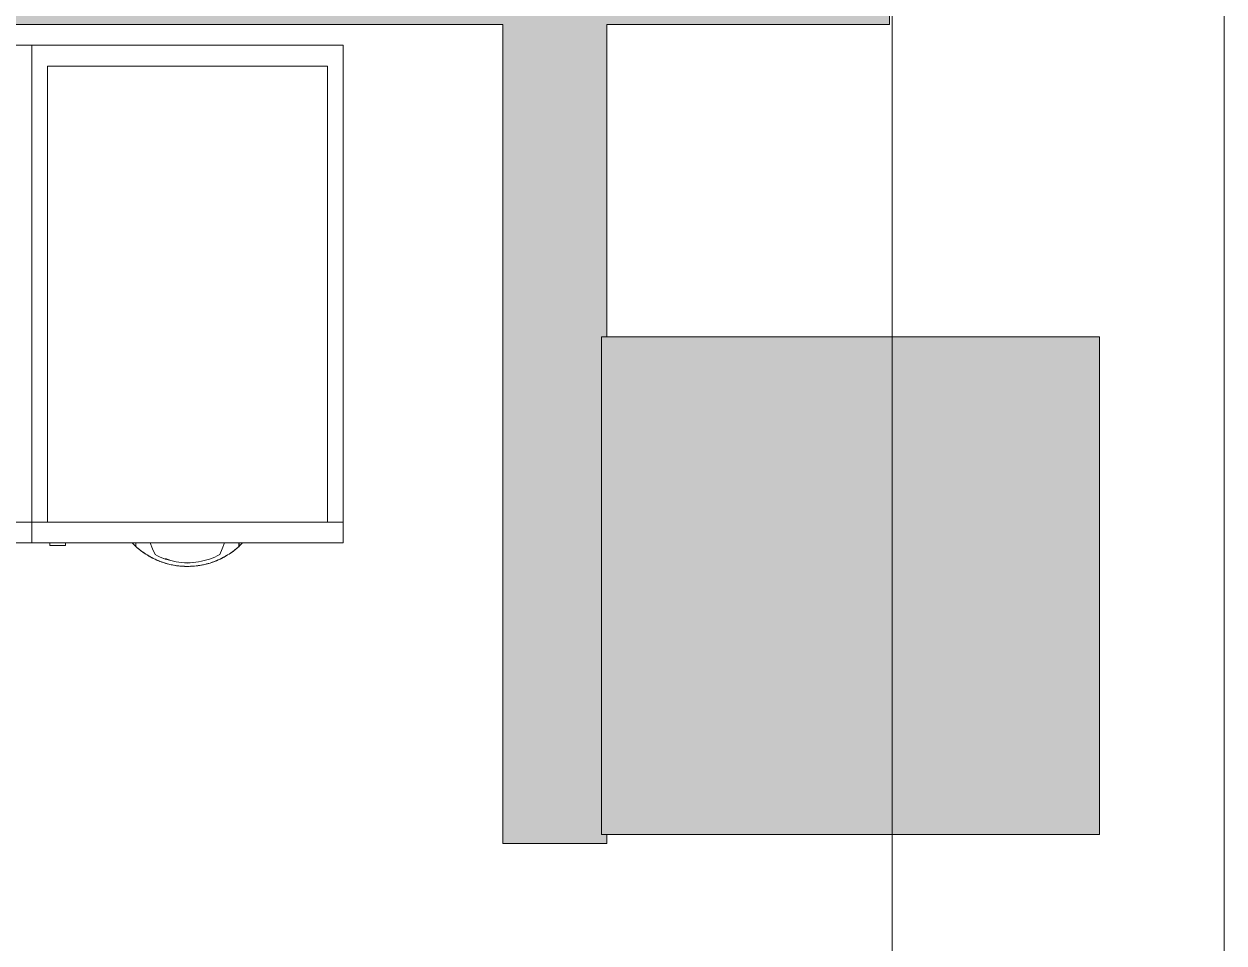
# Model space of a CAD drawing. Header units: inches. Extents: x 0 to 2535, y 0 to 2052.
# Drawn here: x 2469.2 to 2527, y 1338.3 to 1382.6 of the extents above; entities that cross this region are included whole.
import ezdxf

# ---------------------------------------------------------------- set-up
doc = ezdxf.new("R2010")
doc.units = ezdxf.units.IN
doc.header["$MEASUREMENT"] = 0
for name, color, linetype, lineweight in [('A-DETL', 90, 'Continuous', 9), ('A-WALL-PATT', 111, 'Continuous', 13), ('B-CL', 7, 'Continuous', 9), ('CORE', 7, 'Continuous', 9), ('I-FURN', 30, 'Continuous', 9), ('I-FURN-PNLS', 30, 'Continuous', 9), ('I-WALL', 2, 'Continuous', 13), ('S-COLS', 52, 'Continuous', 13), ('Victor Bldg - 7th Floor_LINK_dwg', 8, 'Continuous', 9)]:
    doc.layers.add(name, color=color, linetype=linetype, lineweight=lineweight)

# ---------------------------------------------------------------- blocks, each defined once
blk = doc.blocks.new('Concrete-Rectangular-Column - 24_ x 24_-6972613-Level 07  POWER _ SIGNAL')
at = {"layer": 'S-COLS', "lineweight": 9}
blk.add_hatch(color=7, dxfattribs=at).paths.add_polyline_path([(12, -12), (12, 12), (-12, 12), (-12, -12)], flags=0)
at = {"layer": 'S-COLS', "color": 8, "lineweight": 20}
for p, q in [((12, 12), (-12, 12)), ((-12, 12), (-12, -12)), ((12, -12), (12, 12)), ((-12, -12), (12, -12))]:
    blk.add_line(p, q, dxfattribs=at)
blk = doc.blocks.new('Victor Bldg - 7th Floor_LINK_dwg-6972240-Level 07  POWER _ SIGNAL')
at = {"layer": 'B-CL', "flags": 128}
blk.add_lwpolyline([(2497, 1367.5), (2521, 1367.5), (2521, 1343.5), (2497, 1343.5)], close=True, dxfattribs=at)
at = {"layer": 'CORE', "flags": 128}
blk.add_lwpolyline([(2511, 1343.5), (2511, 1323.5), (2527, 1323.5), (2527, 1387.5), (2511, 1387.5), (2511, 1367.5)], dxfattribs=at)
blk = doc.blocks.new('Zira Wksta 12 - Type 1-V52-Level 07  POWER _ SIGNAL')
at = {"layer": 'I-FURN'}
for p, q in [((-24.173, -89.02), (-24, -89.02)), ((-24.173, -89.02), (-24, -89.02)), ((-24.173, -89.02), (-24, -89.02)), ((-24, -89.013), (-24.167, -89.013)), ((-24, -89.013), (-24.167, -89.013)), ((-24, -89.013), (-24.167, -89.013)), ((-24, -88.896), (-24, -88.843)), ((-24, -88.843), (-24, -88.846)), ((-24, -88.848), (-24, -88.843)), ((-24, -88.843), (-24, -88.846)), ((-24, -88.896), (-24, -88.843)), ((-24, -88.843), (-24, -88.886)), ((-24, -88.846), (-24, -88.886)), ((-24, -88.846), (-24, -88.855)), ((-24, -88.859), (-24, -88.848)), ((-24, -88.855), (-24, -88.869)), ((-24, -88.876), (-24, -88.859)), ((-24, -88.869), (-24, -88.886)), ((-24, -88.896), (-24, -88.876)), ((-24, -88.886), (-24, -88.918)), ((-24, -88.886), (-24, -88.918)), ((-24, -88.886), (-24, -88.988)), ((-24, -88.988), (-24, -88.896)), ((-24, -88.988), (-24, -88.896)), ((-24, -88.988), (-24, -88.896)), ((-24, -88.918), (-24, -88.952)), ((-24, -88.918), (-24, -88.952)), ((-24, -88.952), (-24, -88.988)), ((-24, -88.952), (-24, -88.988)), ((-24, -89.02), (-24, -88.988)), ((-24, -88.988), (-24, -89.013)), ((-24, -89.02), (-24, -88.988)), ((-24, -88.988), (-24, -89.013)), ((-24, -89.02), (-24, -88.988)), ((-24, -88.988), (-24, -89.013)), ((-24, -89.02), (-24, -89.709)), ((-24, -89.361), (-24, -89.02)), ((-24, -89.02), (-24, -89.364)), ((-24, -89.361), (-24, -89.02)), ((-24, -89.02), (-24, -89.709)), ((-24, -89.361), (-24, -89.02)), ((-24, -89.709), (-24, -89.364)), ((-24, -89.364), (-24, -89.709)), ((-24, -89.709), (-24, -89.364)), ((-24, -89.709), (-24, -89.364)), ((-24.561, -89.941), (-24.281, -89.825)), ((-24.561, -89.941), (-24.281, -89.825)), ((-24.561, -89.941), (-24.281, -89.825)), ((-24.281, -89.825), (-24, -89.709)), ((-24.281, -89.825), (-24, -89.709)), ((-24.281, -89.825), (-24, -89.709)), ((-24.281, -93.175), (-24.561, -93.059)), ((-24.281, -93.175), (-24.561, -93.059)), ((-24.281, -93.175), (-24.561, -93.059)), ((-24, -93.291), (-24.281, -93.175)), ((-24, -93.291), (-24.281, -93.175)), ((-24, -93.291), (-24.281, -93.175)), ((-24, -93.636), (-24, -93.291)), ((-24, -93.291), (-24, -93.98)), ((-24, -93.636), (-24, -93.291)), ((-24, -93.291), (-24, -93.636)), ((-24, -93.636), (-24, -93.291)), ((-24, -93.291), (-24, -93.98)), ((-24, -93.636), (-24, -93.98)), ((-24, -93.98), (-24, -93.639)), ((-24, -93.98), (-24, -93.639)), ((-24, -93.98), (-24, -93.639)), ((-24, -93.98), (-24.173, -93.98)), ((-24, -93.98), (-24.173, -93.98)), ((-24, -93.98), (-24.173, -93.98)), ((-24.167, -93.987), (-24, -93.987)), ((-24.167, -93.987), (-24, -93.987)), ((-24.167, -93.987), (-24, -93.987)), ((-24, -94.012), (-24, -93.98)), ((-24, -94.012), (-24, -93.98)), ((-24, -94.012), (-24, -93.98)), ((-24, -93.987), (-24, -94.012)), ((-24, -93.987), (-24, -94.012)), ((-24, -93.987), (-24, -94.012)), ((-24, -94.012), (-24, -94.114)), ((-24, -94.104), (-24, -94.012)), ((-24, -94.012), (-24, -94.114)), ((-24, -94.059), (-24, -94.012)), ((-24, -94.012), (-24, -94.114)), ((-24, -94.104), (-24, -94.012)), ((-24, -94.104), (-24, -94.059)), ((-24, -94.157), (-24, -94.104)), ((-24, -94.157), (-24, -94.104)), ((-24, -94.157), (-24, -94.104)), ((-24, -94.114), (-24, -94.131)), ((-24, -94.114), (-24, -94.157)), ((-24, -94.114), (-24, -94.157)), ((-24, -94.131), (-24, -94.145)), ((-24, -94.145), (-24, -94.157))]:
    blk.add_line(p, q, dxfattribs=at)
at = {"layer": 'I-FURN', "flags": 128}
for points in [[(-24, -89.709), (-24.281, -89.825), (-24.561, -89.941)], [(-24, -89.709), (-24.281, -89.825), (-24.561, -89.941)], [(-24, -89.709), (-24.281, -89.825), (-24.561, -89.941)], [(-24.561, -93.059), (-24.281, -93.175), (-24, -93.291)], [(-24.561, -93.059), (-24.281, -93.175), (-24, -93.291)], [(-24.561, -93.059), (-24.281, -93.175), (-24, -93.291)]]:
    blk.add_lwpolyline(points, dxfattribs=at)
at = {"layer": 'I-FURN'}
for start, end in [(137.02895, 137.70289), (137.02895, 137.70289), (137.02895, 137.70289), (137.03852, 137.56704), (137.03852, 137.56704), (137.03852, 137.56704), (222.29711, 222.97105), (222.29711, 222.97105), (222.29711, 222.97105), (222.43296, 222.96148), (222.43296, 222.96148), (222.43296, 222.96148)]:
    blk.add_arc((-21.447, -91.5), 3.685, start, end, dxfattribs=at)
for points, knots in [([(-24.173, -93.98), (-24.325, -93.813), (-24.599, -93.45), (-24.903, -92.839), (-25.09, -92.181), (-25.174, -91.273), (-25.004, -90.364), (-24.598, -89.55), (-24.325, -89.187), (-24.173, -89.02)], [0, 0, 0, 0, 0.125, 0.25, 0.375, 0.5, 0.75, 0.875, 1, 1, 1, 1]), ([(-24.173, -93.98), (-24.325, -93.813), (-24.599, -93.45), (-24.903, -92.839), (-25.09, -92.181), (-25.174, -91.273), (-25.004, -90.364), (-24.598, -89.55), (-24.325, -89.187), (-24.173, -89.02)], [0, 0, 0, 0, 0.125, 0.25, 0.375, 0.5, 0.75, 0.875, 1, 1, 1, 1]), ([(-24, -88.843), (-24.001, -88.843), (-24.002, -88.844), (-24.004, -88.847), (-24.007, -88.849), (-24.009, -88.851), (-24.012, -88.855), (-24.016, -88.858), (-24.019, -88.861), (-24.023, -88.865), (-24.027, -88.869), (-24.032, -88.873), (-24.041, -88.882), (-24.048, -88.89), (-24.055, -88.896)], [0, 0, 0, 0, 0.125, 0.1875, 0.25, 0.3125, 0.375, 0.4375, 0.5, 0.5625, 0.625, 0.6875, 0.75, 1, 1, 1, 1]), ([(-24, -88.843), (-24.001, -88.843), (-24.002, -88.844), (-24.004, -88.847), (-24.007, -88.849), (-24.009, -88.851), (-24.012, -88.855), (-24.016, -88.858), (-24.019, -88.861), (-24.023, -88.865), (-24.027, -88.869), (-24.032, -88.873), (-24.041, -88.882), (-24.048, -88.89), (-24.055, -88.896)], [0, 0, 0, 0, 0.125, 0.1875, 0.25, 0.3125, 0.375, 0.4375, 0.5, 0.5625, 0.625, 0.6875, 0.75, 1, 1, 1, 1]), ([(-24, -88.843), (-24.001, -88.843), (-24.002, -88.844), (-24.004, -88.847), (-24.007, -88.849), (-24.009, -88.851), (-24.012, -88.855), (-24.016, -88.858), (-24.019, -88.861), (-24.023, -88.865), (-24.027, -88.869), (-24.032, -88.873), (-24.041, -88.882), (-24.048, -88.89), (-24.055, -88.896)], [0, 0, 0, 0, 0.125, 0.1875, 0.25, 0.3125, 0.375, 0.4375, 0.5, 0.5625, 0.625, 0.6875, 0.75, 1, 1, 1, 1]), ([(-24.045, -88.886), (-24.039, -88.881), (-24.031, -88.873), (-24.021, -88.863), (-24.016, -88.858), (-24.012, -88.854), (-24.009, -88.851), (-24.007, -88.849), (-24.004, -88.847), (-24.003, -88.845), (-24.001, -88.844), (-24, -88.843), (-24, -88.843)], [0, 0, 0, 0, 0.25, 0.375, 0.5, 0.5625, 0.625, 0.6875, 0.75, 0.8125, 0.875, 1, 1, 1, 1]), ([(-24.045, -88.886), (-24.039, -88.881), (-24.031, -88.873), (-24.021, -88.863), (-24.016, -88.858), (-24.012, -88.854), (-24.009, -88.851), (-24.007, -88.849), (-24.004, -88.847), (-24.003, -88.845), (-24.001, -88.844), (-24, -88.843), (-24, -88.843)], [0, 0, 0, 0, 0.25, 0.375, 0.5, 0.5625, 0.625, 0.6875, 0.75, 0.8125, 0.875, 1, 1, 1, 1]), ([(-24.045, -88.886), (-24.039, -88.881), (-24.031, -88.873), (-24.021, -88.863), (-24.016, -88.858), (-24.012, -88.854), (-24.009, -88.851), (-24.007, -88.849), (-24.004, -88.847), (-24.003, -88.845), (-24.001, -88.844), (-24, -88.843), (-24, -88.843)], [0, 0, 0, 0, 0.25, 0.375, 0.5, 0.5625, 0.625, 0.6875, 0.75, 0.8125, 0.875, 1, 1, 1, 1]), ([(-24.173, -93.98), (-24.325, -93.813), (-24.599, -93.45), (-24.903, -92.839), (-25.09, -92.181), (-25.174, -91.273), (-25.004, -90.364), (-24.7, -89.754), (-24.581, -89.561)], [0, 0, 0, 0, 0.125, 0.25, 0.375, 0.5, 0.75, 0.875, 0.875, 0.875, 0.875]), ([(-24.672, -89.717), (-24.727, -89.817), (-24.79, -89.945), (-24.846, -90.076), (-24.856, -90.102)], [0.15929421, 0.15929421, 0.15929421, 0.15929421, 0.22222222, 0.23760808, 0.23760808, 0.23760808, 0.23760808]), ([(-24.672, -89.717), (-24.727, -89.817), (-24.79, -89.945), (-24.846, -90.076), (-24.856, -90.102)], [0.15929421, 0.15929421, 0.15929421, 0.15929421, 0.22222222, 0.23760808, 0.23760808, 0.23760808, 0.23760808]), ([(-24.672, -89.717), (-24.727, -89.817), (-24.79, -89.945), (-24.846, -90.076), (-24.856, -90.102)], [0.15929421, 0.15929421, 0.15929421, 0.15929421, 0.22222222, 0.23760808, 0.23760808, 0.23760808, 0.23760808]), ([(-24.945, -90.34), (-24.973, -90.425), (-25.009, -90.551), (-25.04, -90.679), (-25.049, -90.72)], [0.28408999, 0.28408999, 0.28408999, 0.28408999, 0.33333333, 0.35626869, 0.35626869, 0.35626869, 0.35626869]), ([(-24.945, -90.34), (-24.973, -90.425), (-25.009, -90.551), (-25.04, -90.679), (-25.049, -90.72)], [0.28408999, 0.28408999, 0.28408999, 0.28408999, 0.33333333, 0.35626869, 0.35626869, 0.35626869, 0.35626869]), ([(-24.945, -90.34), (-24.973, -90.425), (-25.009, -90.551), (-25.04, -90.679), (-25.049, -90.72)], [0.28408999, 0.28408999, 0.28408999, 0.28408999, 0.33333333, 0.35626869, 0.35626869, 0.35626869, 0.35626869]), ([(-25.096, -90.982), (-25.106, -91.054), (-25.12, -91.181), (-25.127, -91.308), (-25.128, -91.364)], [0.40506916, 0.40506916, 0.40506916, 0.40506916, 0.44444444, 0.47528072, 0.47528072, 0.47528072, 0.47528072]), ([(-25.096, -90.982), (-25.106, -91.054), (-25.12, -91.181), (-25.127, -91.308), (-25.128, -91.364)], [0.40506916, 0.40506916, 0.40506916, 0.40506916, 0.44444444, 0.47528072, 0.47528072, 0.47528072, 0.47528072]), ([(-25.096, -90.982), (-25.106, -91.054), (-25.12, -91.181), (-25.127, -91.308), (-25.128, -91.364)], [0.40506916, 0.40506916, 0.40506916, 0.40506916, 0.44444444, 0.47528072, 0.47528072, 0.47528072, 0.47528072]), ([(-25.049, -92.28), (-25.04, -92.321), (-25.009, -92.448), (-24.976, -92.577), (-24.951, -92.663)], [0.6437238, 0.6437238, 0.6437238, 0.6437238, 0.66666667, 0.71588521, 0.71588521, 0.71588521, 0.71588521]), ([(-25.049, -92.28), (-25.04, -92.321), (-25.009, -92.448), (-24.976, -92.577), (-24.951, -92.663)], [0.6437238, 0.6437238, 0.6437238, 0.6437238, 0.66666667, 0.71588521, 0.71588521, 0.71588521, 0.71588521]), ([(-25.049, -92.28), (-25.04, -92.321), (-25.009, -92.448), (-24.976, -92.577), (-24.951, -92.663)], [0.6437238, 0.6437238, 0.6437238, 0.6437238, 0.66666667, 0.71588521, 0.71588521, 0.71588521, 0.71588521]), ([(-24.857, -92.898), (-24.808, -93.017), (-24.751, -93.149), (-24.678, -93.27), (-24.671, -93.282)], [0.76237976, 0.76237976, 0.76237976, 0.76237976, 0.83333333, 0.84063549, 0.84063549, 0.84063549, 0.84063549]), ([(-24.857, -92.898), (-24.808, -93.017), (-24.751, -93.149), (-24.678, -93.27), (-24.671, -93.282)], [0.76237976, 0.76237976, 0.76237976, 0.76237976, 0.83333333, 0.84063549, 0.84063549, 0.84063549, 0.84063549]), ([(-24.857, -92.898), (-24.808, -93.017), (-24.751, -93.149), (-24.678, -93.27), (-24.671, -93.282)], [0.76237976, 0.76237976, 0.76237976, 0.76237976, 0.83333333, 0.84063549, 0.84063549, 0.84063549, 0.84063549]), ([(-24.055, -94.104), (-24.048, -94.11), (-24.039, -94.119), (-24.029, -94.129), (-24.023, -94.135), (-24.019, -94.139), (-24.016, -94.142), (-24.012, -94.145), (-24.009, -94.149), (-24.007, -94.151), (-24.004, -94.153), (-24.002, -94.156), (-24.001, -94.157), (-24, -94.157)], [0, 0, 0, 0, 0.25, 0.375, 0.4375, 0.5, 0.5625, 0.625, 0.6875, 0.75, 0.8125, 0.875, 1, 1, 1, 1]), ([(-24.055, -94.104), (-24.048, -94.11), (-24.039, -94.119), (-24.029, -94.129), (-24.023, -94.135), (-24.019, -94.139), (-24.016, -94.142), (-24.012, -94.145), (-24.009, -94.149), (-24.007, -94.151), (-24.004, -94.153), (-24.002, -94.156), (-24.001, -94.157), (-24, -94.157)], [0, 0, 0, 0, 0.25, 0.375, 0.4375, 0.5, 0.5625, 0.625, 0.6875, 0.75, 0.8125, 0.875, 1, 1, 1, 1]), ([(-24.055, -94.104), (-24.048, -94.11), (-24.039, -94.119), (-24.029, -94.129), (-24.023, -94.135), (-24.019, -94.139), (-24.016, -94.142), (-24.012, -94.145), (-24.009, -94.149), (-24.007, -94.151), (-24.004, -94.153), (-24.002, -94.156), (-24.001, -94.157), (-24, -94.157)], [0, 0, 0, 0, 0.25, 0.375, 0.4375, 0.5, 0.5625, 0.625, 0.6875, 0.75, 0.8125, 0.875, 1, 1, 1, 1]), ([(-24, -94.157), (-24, -94.157), (-24.001, -94.156), (-24.003, -94.155), (-24.004, -94.153), (-24.007, -94.151), (-24.009, -94.149), (-24.012, -94.146), (-24.015, -94.143), (-24.018, -94.14), (-24.021, -94.137), (-24.025, -94.133), (-24.032, -94.126), (-24.039, -94.119), (-24.045, -94.114)], [0, 0, 0, 0, 0.125, 0.1875, 0.25, 0.3125, 0.375, 0.4375, 0.5, 0.5625, 0.625, 0.6875, 0.75, 1, 1, 1, 1]), ([(-24, -94.157), (-24, -94.157), (-24.001, -94.156), (-24.003, -94.155), (-24.004, -94.153), (-24.007, -94.151), (-24.009, -94.149), (-24.012, -94.146), (-24.015, -94.143), (-24.018, -94.14), (-24.021, -94.137), (-24.025, -94.133), (-24.032, -94.126), (-24.039, -94.119), (-24.045, -94.114)], [0, 0, 0, 0, 0.125, 0.1875, 0.25, 0.3125, 0.375, 0.4375, 0.5, 0.5625, 0.625, 0.6875, 0.75, 1, 1, 1, 1]), ([(-24, -94.157), (-24, -94.157), (-24.001, -94.156), (-24.003, -94.155), (-24.004, -94.153), (-24.007, -94.151), (-24.009, -94.149), (-24.012, -94.146), (-24.015, -94.143), (-24.018, -94.14), (-24.021, -94.137), (-24.025, -94.133), (-24.032, -94.126), (-24.039, -94.119), (-24.045, -94.114)], [0, 0, 0, 0, 0.125, 0.1875, 0.25, 0.3125, 0.375, 0.4375, 0.5, 0.5625, 0.625, 0.6875, 0.75, 1, 1, 1, 1])]:
    blk.add_open_spline(points, degree=3, knots=knots, dxfattribs=at)
for points in [[(-24.581, -89.561), (-24.462, -89.369), (-24.325, -89.187), (-24.173, -89.02)], [(-24.167, -89.013), (-24.303, -89.162), (-24.427, -89.322), (-24.537, -89.492)], [(-24.167, -89.013), (-24.303, -89.162), (-24.427, -89.322), (-24.537, -89.492)], [(-24.167, -89.013), (-24.303, -89.162), (-24.427, -89.322), (-24.537, -89.492)], [(-24.055, -88.896), (-24.069, -88.911), (-24.099, -88.941), (-24.129, -88.972), (-24.144, -88.988)], [(-24.055, -88.896), (-24.069, -88.911), (-24.099, -88.941), (-24.129, -88.972), (-24.144, -88.988)], [(-24.055, -88.896), (-24.069, -88.911), (-24.099, -88.941), (-24.129, -88.972), (-24.144, -88.988)], [(-24.143, -88.988), (-24.132, -88.976), (-24.11, -88.953), (-24.077, -88.918), (-24.055, -88.897), (-24.045, -88.886)], [(-24.143, -88.988), (-24.132, -88.976), (-24.11, -88.953), (-24.077, -88.918), (-24.055, -88.897), (-24.045, -88.886)], [(-24.143, -88.988), (-24.132, -88.976), (-24.11, -88.953), (-24.077, -88.918), (-24.055, -88.897), (-24.045, -88.886)], [(-24.586, -89.569), (-24.616, -89.618), (-24.644, -89.667), (-24.672, -89.717)], [(-24.586, -89.569), (-24.616, -89.618), (-24.644, -89.667), (-24.672, -89.717)], [(-24.586, -89.569), (-24.616, -89.618), (-24.644, -89.667), (-24.672, -89.717)], [(-24.561, -89.941), (-24.732, -90.259), (-24.969, -90.951), (-24.969, -92.05), (-24.732, -92.742), (-24.561, -93.059)], [(-24.561, -89.941), (-24.732, -90.259), (-24.969, -90.951), (-24.969, -92.05), (-24.732, -92.742), (-24.561, -93.059)], [(-24.561, -89.941), (-24.732, -90.259), (-24.969, -90.951), (-24.969, -92.05), (-24.732, -92.742), (-24.561, -93.059)], [(-24.894, -90.198), (-24.912, -90.245), (-24.929, -90.292), (-24.944, -90.34)], [(-24.894, -90.198), (-24.912, -90.245), (-24.929, -90.292), (-24.944, -90.34)], [(-24.894, -90.198), (-24.912, -90.245), (-24.929, -90.292), (-24.944, -90.34)], [(-24.856, -90.102), (-24.867, -90.127), (-24.877, -90.153), (-24.887, -90.179)], [(-24.856, -90.102), (-24.867, -90.127), (-24.877, -90.153), (-24.887, -90.179)], [(-24.856, -90.102), (-24.867, -90.127), (-24.877, -90.153), (-24.887, -90.179)], [(-24.778, -90.436), (-24.719, -90.266), (-24.647, -90.1), (-24.561, -89.941)], [(-24.778, -90.436), (-24.719, -90.266), (-24.647, -90.1), (-24.561, -89.941)], [(-24.778, -90.436), (-24.719, -90.266), (-24.647, -90.1), (-24.561, -89.941)], [(-25.049, -90.72), (-25.056, -90.756), (-25.064, -90.793), (-25.071, -90.829)], [(-25.049, -90.72), (-25.056, -90.756), (-25.064, -90.793), (-25.071, -90.829)], [(-25.049, -90.72), (-25.056, -90.756), (-25.064, -90.793), (-25.071, -90.829)], [(-24.91, -90.961), (-24.881, -90.783), (-24.822, -90.613), (-24.757, -90.445)], [(-24.91, -90.961), (-24.881, -90.783), (-24.822, -90.613), (-24.757, -90.445)], [(-24.91, -90.961), (-24.881, -90.783), (-24.822, -90.613), (-24.757, -90.445)], [(-25.129, -91.365), (-25.133, -91.455), (-25.132, -91.545), (-25.127, -91.634)], [(-25.129, -91.365), (-25.133, -91.455), (-25.132, -91.545), (-25.127, -91.634)], [(-25.129, -91.365), (-25.133, -91.455), (-25.132, -91.545), (-25.127, -91.634)], [(-25.075, -90.856), (-25.083, -90.898), (-25.09, -90.94), (-25.096, -90.983)], [(-25.075, -90.856), (-25.083, -90.898), (-25.09, -90.94), (-25.096, -90.983)], [(-25.075, -90.856), (-25.083, -90.898), (-25.09, -90.94), (-25.096, -90.983)], [(-24.955, -91.5), (-24.955, -91.319), (-24.949, -91.136), (-24.91, -90.961)], [(-24.955, -91.5), (-24.955, -91.319), (-24.949, -91.136), (-24.91, -90.961)], [(-24.955, -91.5), (-24.955, -91.319), (-24.949, -91.136), (-24.91, -90.961)], [(-25.129, -91.635), (-25.125, -91.763), (-25.111, -91.89), (-25.092, -92.016)], [(-25.129, -91.635), (-25.125, -91.763), (-25.111, -91.89), (-25.092, -92.016)], [(-25.129, -91.635), (-25.125, -91.763), (-25.111, -91.89), (-25.092, -92.016)], [(-24.91, -92.039), (-24.94, -91.861), (-24.965, -91.678), (-24.971, -91.496)], [(-24.91, -92.039), (-24.94, -91.861), (-24.965, -91.678), (-24.971, -91.496)], [(-24.91, -92.039), (-24.94, -91.861), (-24.965, -91.678), (-24.971, -91.496)], [(-25.095, -92.017), (-25.089, -92.06), (-25.082, -92.102), (-25.075, -92.144)], [(-25.095, -92.017), (-25.089, -92.06), (-25.082, -92.102), (-25.075, -92.144)], [(-25.095, -92.017), (-25.089, -92.06), (-25.082, -92.102), (-25.075, -92.144)], [(-25.07, -92.17), (-25.064, -92.207), (-25.056, -92.243), (-25.048, -92.28)], [(-25.07, -92.17), (-25.064, -92.207), (-25.056, -92.243), (-25.048, -92.28)], [(-25.07, -92.17), (-25.064, -92.207), (-25.056, -92.243), (-25.048, -92.28)], [(-24.778, -92.564), (-24.836, -92.393), (-24.875, -92.218), (-24.91, -92.039)], [(-24.778, -92.564), (-24.836, -92.393), (-24.875, -92.218), (-24.91, -92.039)], [(-24.778, -92.564), (-24.836, -92.393), (-24.875, -92.218), (-24.91, -92.039)], [(-24.945, -92.66), (-24.929, -92.708), (-24.913, -92.755), (-24.896, -92.803)], [(-24.945, -92.66), (-24.929, -92.708), (-24.913, -92.755), (-24.896, -92.803)], [(-24.945, -92.66), (-24.929, -92.708), (-24.913, -92.755), (-24.896, -92.803)], [(-24.887, -92.821), (-24.877, -92.847), (-24.867, -92.872), (-24.857, -92.898)], [(-24.887, -92.821), (-24.877, -92.847), (-24.867, -92.872), (-24.857, -92.898)], [(-24.887, -92.821), (-24.877, -92.847), (-24.867, -92.872), (-24.857, -92.898)], [(-24.561, -93.059), (-24.647, -92.9), (-24.719, -92.734), (-24.778, -92.564)], [(-24.561, -93.059), (-24.647, -92.9), (-24.719, -92.734), (-24.778, -92.564)], [(-24.561, -93.059), (-24.647, -92.9), (-24.719, -92.734), (-24.778, -92.564)], [(-24.672, -93.283), (-24.645, -93.333), (-24.614, -93.381), (-24.582, -93.428)], [(-24.672, -93.283), (-24.645, -93.333), (-24.614, -93.381), (-24.582, -93.428)], [(-24.672, -93.283), (-24.645, -93.333), (-24.614, -93.381), (-24.582, -93.428)], [(-24.537, -93.508), (-24.427, -93.678), (-24.303, -93.838), (-24.167, -93.987)], [(-24.537, -93.508), (-24.427, -93.678), (-24.303, -93.838), (-24.167, -93.987)], [(-24.537, -93.508), (-24.427, -93.678), (-24.303, -93.838), (-24.167, -93.987)], [(-24.144, -94.012), (-24.129, -94.028), (-24.099, -94.059), (-24.069, -94.089), (-24.055, -94.104)], [(-24.144, -94.012), (-24.129, -94.028), (-24.099, -94.059), (-24.069, -94.089), (-24.055, -94.104)], [(-24.144, -94.012), (-24.129, -94.028), (-24.099, -94.059), (-24.069, -94.089), (-24.055, -94.104)], [(-24.045, -94.114), (-24.055, -94.103), (-24.077, -94.082), (-24.11, -94.047), (-24.132, -94.024), (-24.143, -94.012)], [(-24.045, -94.114), (-24.055, -94.103), (-24.077, -94.082), (-24.11, -94.047), (-24.132, -94.024), (-24.143, -94.012)], [(-24.045, -94.114), (-24.055, -94.103), (-24.077, -94.082), (-24.11, -94.047), (-24.132, -94.024), (-24.143, -94.012)]]:
    blk.add_open_spline(points, degree=3, dxfattribs=at)
at = {"layer": 'I-FURN-PNLS'}
for p, q in [((-24, -36), (-24, -84)), ((-24, -36), (-24, -84)), ((-24, -84), (-24, -36)), ((-24, -36), (-24, -84)), ((-24, -84), (-24, -36)), ((0, -84), (0, -36)), ((0, -84), (0, -36)), ((0, -36), (0, -84)), ((0, -84), (0, -36)), ((0, -36), (0, -84)), ((-23, -84), (-23, -83.25)), ((-23, -83.25), (-23, -84)), ((-23, -83.25), (-23, -84)), ((-23, -84), (-23, -83.25)), ((0, -84), (-24, -84)), ((-24, -84), (-24, -99)), ((-24, -84), (-24, -99)), ((0, -84), (-24, -84)), ((-24, -84), (0, -84)), ((-24, -99), (-24, -84)), ((-24, -84), (-24, -89.02)), ((-24, -99), (-24, -84)), ((-23, -84), (-24, -84)), ((-24, -84), (-23, -84)), ((-24, -84), (-24, -84.985)), ((-24, -89.02), (-24, -84)), ((-24, -84), (-24, -89.02)), ((-24, -89.02), (-24, -84)), ((-23, -84), (-24, -84)), ((-24, -84), (-23, -84)), ((-23, -84), (-24, -84)), ((-24, -84), (-23, -84)), ((-24, -84), (-24, -84.985)), ((-23, -84), (-24, -84)), ((-24, -84), (-23, -84)), ((-24, -84.985), (-24, -84)), ((-24, -84), (0, -84)), ((-24, -84), (0, -84)), ((0, -84), (-24, -84)), ((-24, -84), (-23, -84)), ((-23, -84), (-24, -84)), ((-23, -84), (-23, -99)), ((-23, -84.75), (-23, -84)), ((-23, -84), (-23, -84.75)), ((-23, -84.75), (-23, -84)), ((-23, -84), (-23, -84.75)), ((-23, -84.75), (-23, -84)), ((-23, -84.75), (-23, -84)), ((-23, -84), (-23, -99)), ((0, -84), (-23, -84)), ((-23, -84), (-23, -84.75)), ((-23, -84.75), (-23, -84)), ((-23, -84), (0, -84)), ((-23, -84), (0, -84)), ((0, -84), (-23, -84)), ((0, -99), (0, -84)), ((0, -99), (0, -84)), ((0, -84), (0, -99)), ((0, -99), (0, -84)), ((0, -84), (0, -99)), ((-24, -84.875), (-24.125, -84.875)), ((-24.125, -85.625), (-24.125, -84.875)), ((-24.125, -84.875), (-24.125, -84.985)), ((-24.125, -84.985), (-24.125, -85.515)), ((-24, -84.985), (-24, -84.875)), ((-24, -84.875), (-24, -84.925)), ((-24, -84.925), (-24, -84.985)), ((-24, -84.985), (-24, -85.515)), ((-24, -84.985), (-24, -85.515)), ((-24, -85.515), (-24, -84.985)), ((-24, -85.515), (-24, -84.985)), ((-24, -84.985), (-24, -85.25)), ((-1, -84.75), (-23, -84.75)), ((-23, -84.75), (-23, -98.25)), ((-23, -98.25), (-23, -84.75)), ((-23, -84.75), (-1, -84.75)), ((-23, -98.25), (-23, -84.75)), ((-23, -84.75), (-23, -98.25)), ((-23, -98.25), (-23, -84.75)), ((-23, -84.75), (-23, -98.25)), ((-23, -98.25), (-23, -84.75)), ((-23, -98.25), (-23, -84.75)), ((-23, -84.75), (-1, -84.75)), ((-1, -84.75), (-23, -84.75)), ((-1, -98.25), (-1, -84.75)), ((-1, -84.75), (-1, -98.25)), ((-1, -84.75), (-1, -98.25)), ((-1, -98.25), (-1, -84.75)), ((-24.125, -85.515), (-24.125, -85.625)), ((-24, -85.25), (-24, -85.347)), ((-24, -85.347), (-24, -85.515)), ((-24, -85.515), (-24, -89.02)), ((-24, -85.515), (-24, -89.02)), ((-24, -89.02), (-24, -85.515)), ((-24, -85.625), (-24, -85.515)), ((-24, -85.515), (-24, -85.625)), ((-24.125, -85.625), (-24, -85.625)), ((-24, -89.02), (-24, -89.709)), ((-24, -89.02), (-24, -89.709)), ((-24, -89.709), (-24, -89.02)), ((-24, -89.02), (-24, -89.709)), ((-24, -89.709), (-24, -89.02)), ((-24, -89.02), (-24, -89.709)), ((-24, -89.709), (-24, -89.02)), ((-24, -89.709), (-24, -93.291)), ((-24, -89.709), (-24, -93.291)), ((-24, -93.291), (-24, -89.709)), ((-24, -89.709), (-24, -93.291)), ((-24, -93.291), (-24, -89.709)), ((-24, -89.709), (-24, -93.291)), ((-24, -93.291), (-24, -89.709)), ((-24, -93.291), (-24, -93.98)), ((-24, -93.291), (-24, -93.98)), ((-24, -93.98), (-24, -93.291)), ((-24, -93.291), (-24, -93.98)), ((-24, -93.98), (-24, -93.291)), ((-24, -93.291), (-24, -93.98)), ((-24, -93.98), (-24, -93.291)), ((-24, -93.98), (-24, -99)), ((-24, -93.98), (-24, -99)), ((-24, -99), (-24, -93.98)), ((-24, -93.98), (-24, -99)), ((-24, -99), (-24, -93.98)), ((-24, -93.98), (-24, -99)), ((-24, -99), (-24, -93.98)), ((-23, -98.25), (-1, -98.25)), ((-1, -98.25), (-23, -98.25)), ((-23, -99), (-23, -98.25)), ((-23, -98.25), (-23, -99)), ((-23, -99), (-23, -98.25)), ((-23, -98.25), (-23, -99)), ((-23, -99), (-23, -98.25)), ((-23, -99), (-23, -98.25)), ((-1, -98.25), (-23, -98.25)), ((-23, -98.25), (-23, -99)), ((-23, -99), (-23, -98.25)), ((-23, -98.25), (-1, -98.25)), ((-24, -99), (0, -99)), ((-24, -99), (0, -99)), ((0, -99), (-24, -99)), ((-24, -99), (-23, -99)), ((-24, -99), (-23, -99)), ((-24, -99), (-23, -99)), ((-24, -99), (-23, -99)), ((-24, -99), (-23, -99)), ((-24, -99), (-23, -99)), ((-24, -99), (-23, -99)), ((-23, -99), (-24, -99)), ((-23, -99), (0, -99)), ((0, -99), (-23, -99))]:
    blk.add_line(p, q, dxfattribs=at)

msp = doc.modelspace()

# ---------------------------------------------------------------- hatches: boundary and pattern name
at = {"layer": 'A-WALL-PATT', "lineweight": 9}
for points in [[(2492.252, 1382.567), (2510.882, 1382.567), (2510.882, 1387.567), (2310.632, 1387.567), (2310.632, 1382.567), (2487.469, 1382.567)], [(2497, 1343.067), (2497.252, 1343.067), (2497.252, 1343.5), (2497, 1343.5), (2497, 1367.5), (2497.252, 1367.5), (2497.252, 1382.567), (2492.252, 1382.567), (2492.252, 1343.067)]]:
    msp.add_hatch(color=7, dxfattribs=at).paths.add_polyline_path(points, flags=0)

# ---------------------------------------------------------------- linework, layer by layer
at = {"layer": 'A-DETL'}
msp.add_line((2511, 479.5), (2511, 2021.5), dxfattribs=at)
at = {"layer": 'I-WALL', "color": 8, "lineweight": 20}
for p, q in [((2510.882, 1382.567), (2510.882, 1387.567)), ((2310.632, 1382.567), (2492.252, 1382.567)), ((2492.252, 1382.567), (2492.252, 1343.067)), ((2497.252, 1382.567), (2510.882, 1382.567)), ((2497.252, 1367.5), (2497.252, 1382.567)), ((2497.252, 1343.067), (2497.252, 1343.5)), ((2492.252, 1343.067), (2497.252, 1343.067))]:
    msp.add_line(p, q, dxfattribs=at)

# ---------------------------------------------------------------- block references
at = {"layer": 'I-FURN', "rotation": 89.99999999999946}
msp.add_blockref('Zira Wksta 12 - Type 1-V52-Level 07  POWER _ SIGNAL', (2385.543, 1381.567), dxfattribs=at)
at = {"layer": 'S-COLS', "lineweight": 9}
msp.add_blockref('Concrete-Rectangular-Column - 24_ x 24_-6972613-Level 07  POWER _ SIGNAL', (2509, 1355.5), dxfattribs=at)
at = {"layer": 'Victor Bldg - 7th Floor_LINK_dwg', "color": 7}
msp.add_blockref('Victor Bldg - 7th Floor_LINK_dwg-6972240-Level 07  POWER _ SIGNAL', (0, 0), dxfattribs=at)

doc.saveas('drawing.dxf')
